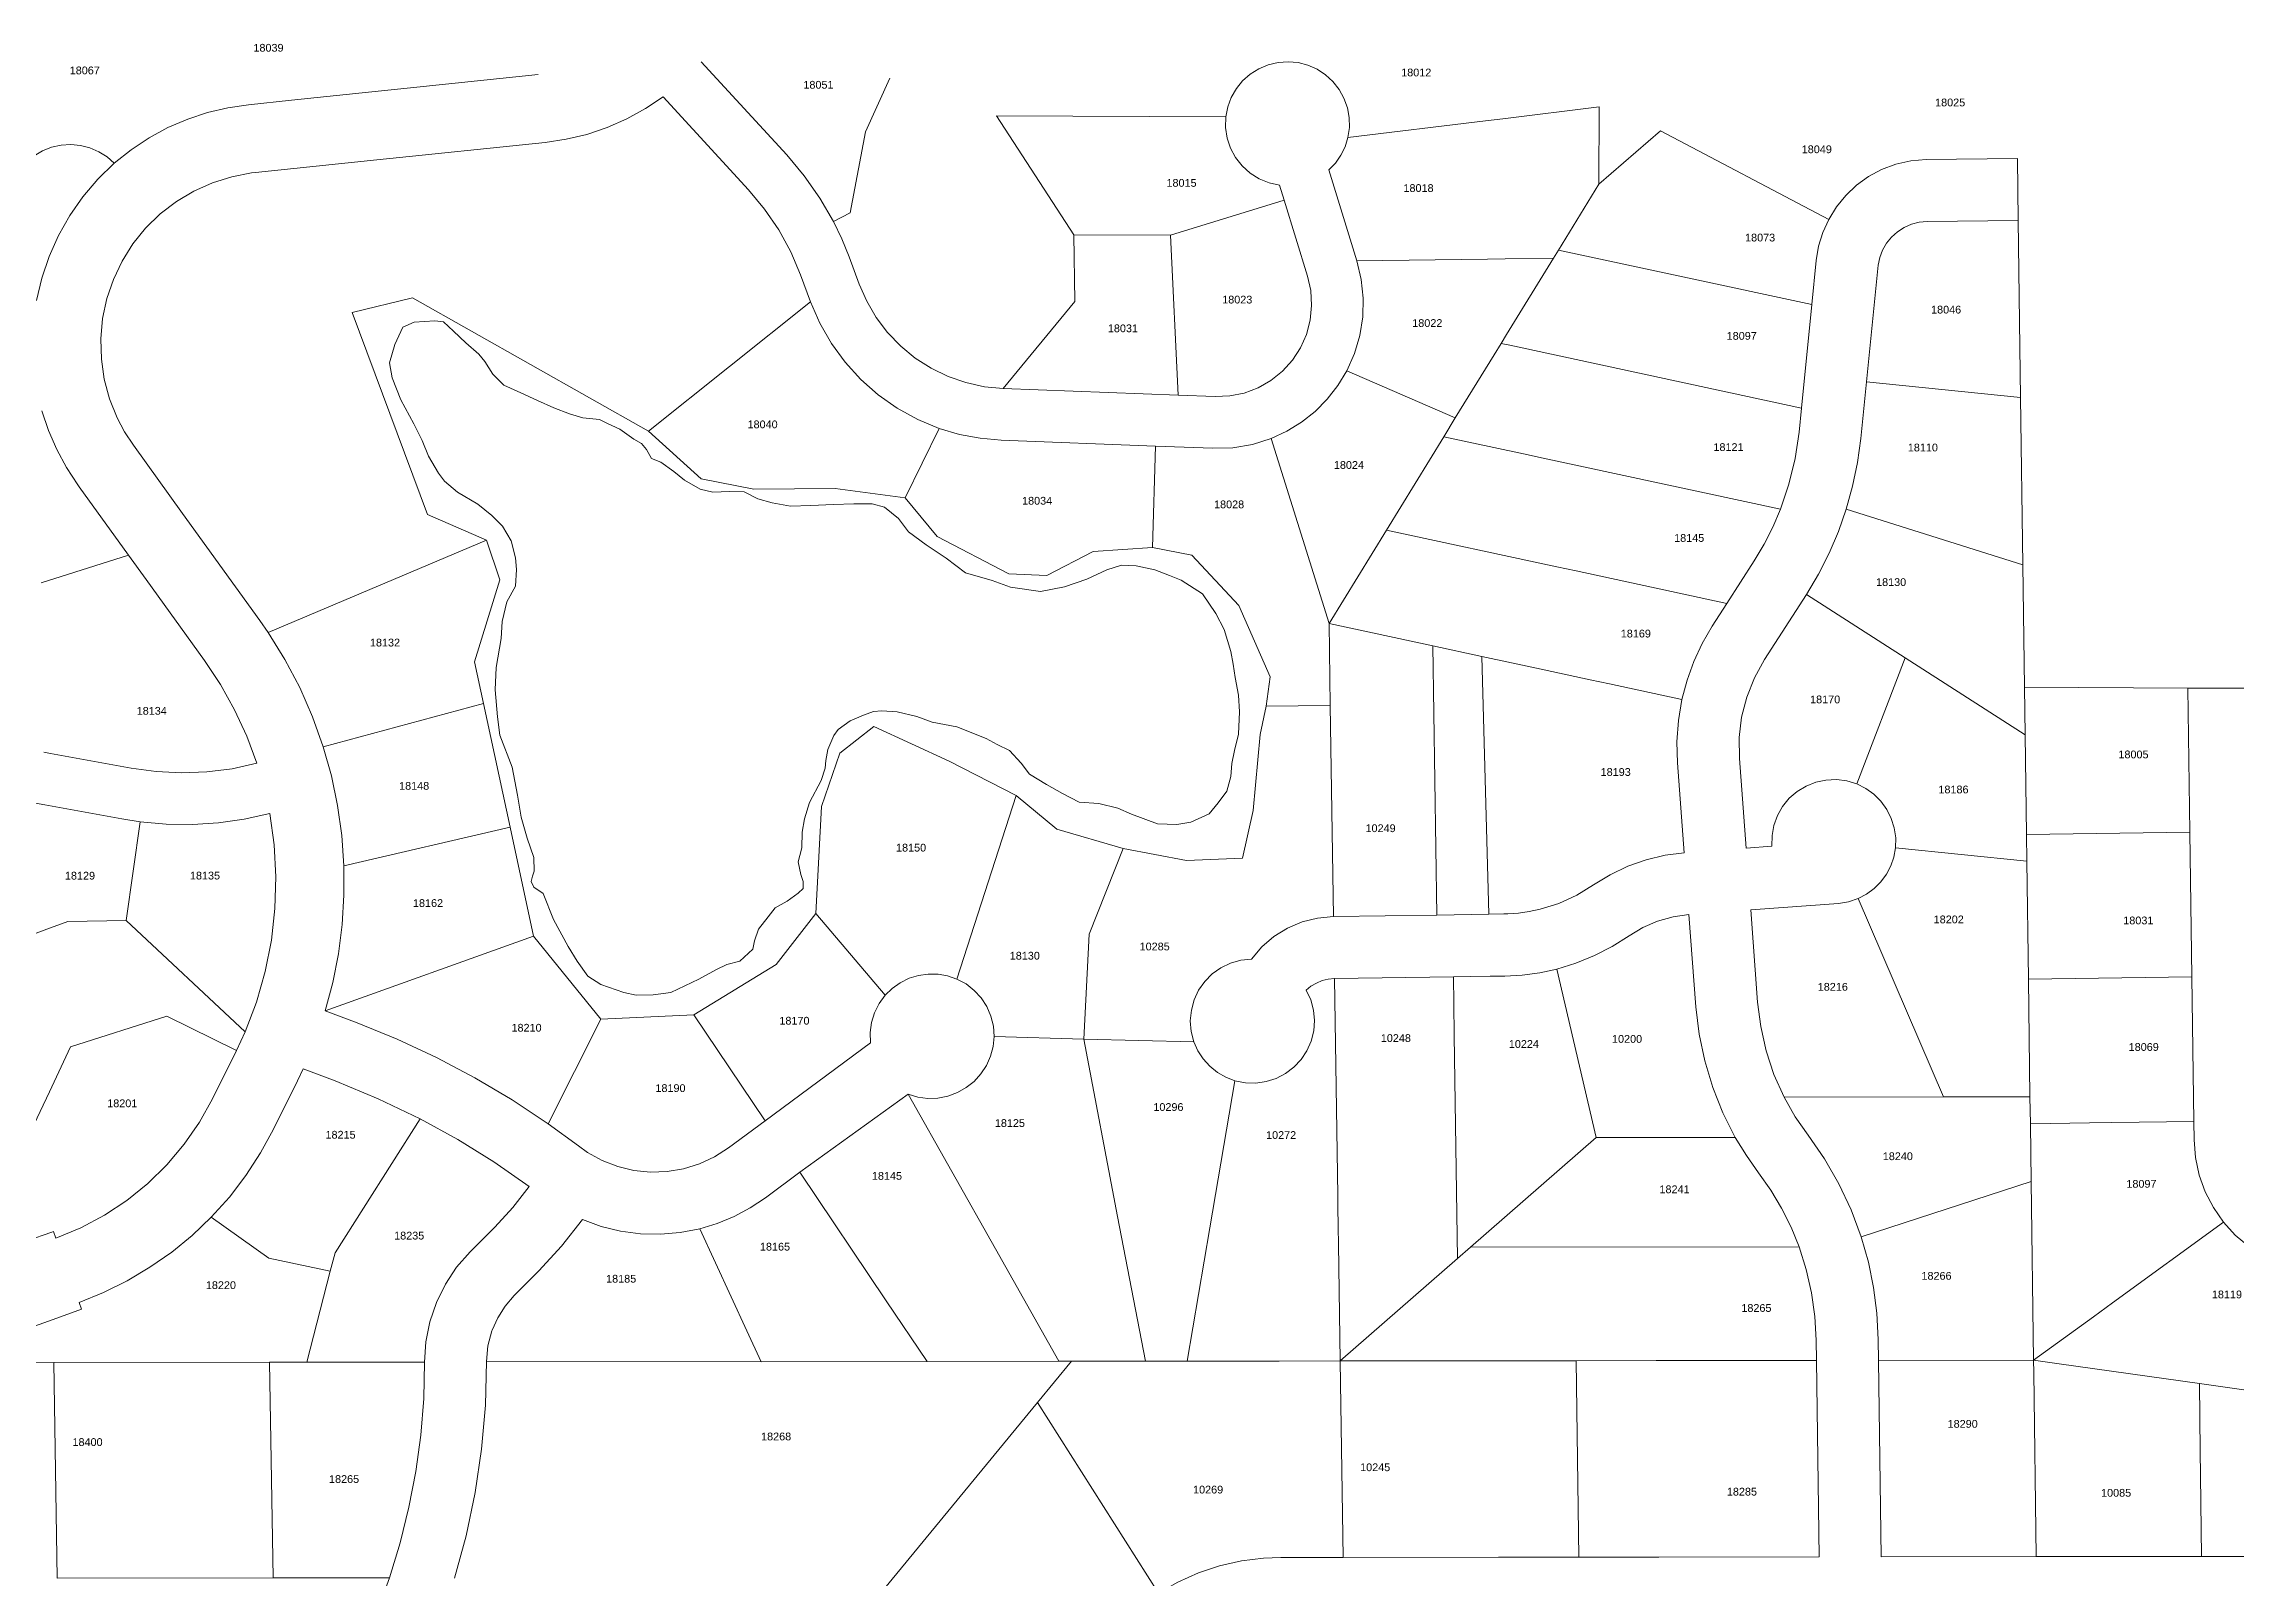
# Model space of a CAD drawing. Header units: feet. Extents: x 865220 to 2821149, y -2240498 to 944432.
# Drawn here: x 2812411 to 2814532, y 942948 to 944432 of the extents above; entities that cross this region are included whole.
import ezdxf
from ezdxf.enums import TextEntityAlignment as Align

# ---------------------------------------------------------------- set-up
doc = ezdxf.new("R2010")
doc.units = ezdxf.units.FT
doc.header["$LTSCALE"] = 0.015
doc.header["$MEASUREMENT"] = 0
doc.layers.add('Dakota County Addresses', color=7, linetype='Continuous')
doc.layers.add('Dakota County Parcels', color=7, linetype='Continuous')
doc.styles.add('Dimensions 100', font='arial.ttf')

# ---------------------------------------------------------------- blocks, each defined once
blk = doc.blocks.new('ACMAP_ANN_TEMPLATE_Dakota County Addresses')
at = {"layer": 'Dakota County Addresses', "style": 'Dimensions 100'}
blk.add_attdef('DakotaCountyAddress', text='', height=50, dxfattribs=at).set_placement((0, 0), align=Align.CENTER)

msp = doc.modelspace()

# ---------------------------------------------------------------- linework, layer by layer
at = {"layer": 'Dakota County Parcels', "lineweight": 5}
for p, q in [((2813129.7, 944324.6), (2813047, 944414.7)), ((2813229.4, 944398.7), (2813205.9, 944346.8)), ((2813010.2, 944380.9), (2813092.8, 944290.8)), ((2813407.4, 944247.3), (2813332.4, 944362.3)), ((2813332.4, 944362.3), (2813554.3, 944361.4)), ((2813915, 944296.2), (2813915.5, 944371)), ((2813205.9, 944346.8), (2813191.1, 944268.6)), ((2813915, 944296.2), (2813974.7, 944347.9)), ((2813974.7, 944347.9), (2814137.4, 944262.2)), ((2813681.1, 944222), (2813653.9, 944310.1)), ((2814231.8, 944320.1), (2814319.9, 944321.3)), ((2813610.6, 944280.8), (2813606.1, 944295.3)), ((2813876, 944232.6), (2813915, 944296.2)), ((2813191.1, 944268.6), (2813174.8, 944260.1)), ((2813500.8, 944247), (2813610.6, 944280.8)), ((2813633.3, 944207.2), (2813610.6, 944280.8)), ((2813408.4, 944182.8), (2813407.4, 944247.3)), ((2813500.8, 944247), (2813407.4, 944247.3)), ((2813508.3, 944092.2), (2813500.8, 944247)), ((2814232.6, 944260.1), (2814320.7, 944261.3)), ((2814323, 944090.1), (2814320.7, 944261.3)), ((2813189.9, 944225.9), (2813199.6, 944199.7)), ((2813871.2, 944224.8), (2813876, 944232.6)), ((2813876, 944232.6), (2814121.1, 944179.8)), ((2813143, 944208.6), (2813152.7, 944182.4)), ((2814121.1, 944179.8), (2814125.4, 944222.5)), ((2814173.9, 944105.1), (2814185.3, 944217.8)), ((2812709.5, 944172.3), (2812767.7, 944186.2)), ((2812767.7, 944186.2), (2812996.1, 944057.3)), ((2812996.1, 944057.3), (2813152.7, 944182.4)), ((2813339, 944098.6), (2813408.4, 944182.8)), ((2812782.2, 943976.7), (2812709.5, 944172.3)), ((2812769.4, 944162.9), (2812758.5, 944158.1)), ((2812789.3, 944164.1), (2812769.4, 944162.9)), ((2812797.8, 944163.1), (2812789.3, 944164.1)), ((2812807.4, 944154.2), (2812797.8, 944163.1)), ((2814111.1, 944079.7), (2814121.1, 944179.8)), ((2812750.6, 944141.2), (2812745.4, 944123.6)), ((2812758.5, 944158.1), (2812750.6, 944141.2)), ((2812819.2, 944142.8), (2812807.4, 944154.2)), ((2812831.8, 944131.9), (2812819.2, 944142.8)), ((2812745.4, 944123.6), (2812748, 944108.9)), ((2812837.6, 944124.7), (2812831.8, 944131.9)), ((2812845.5, 944112.6), (2812837.6, 944124.7)), ((2812748, 944108.9), (2812756.3, 944087.8)), ((2812856, 944101.8), (2812845.5, 944112.6)), ((2812872.6, 944094.4), (2812856, 944101.8)), ((2813339, 944098.6), (2813508.3, 944092.2)), ((2813776.3, 944070.2), (2813671.3, 944115.7)), ((2814168.5, 944050.4), (2814173.9, 944105.1)), ((2814173.9, 944105.1), (2814323, 944090.1)), ((2812756.3, 944087.8), (2812769.1, 944064.4)), ((2812888.5, 944086.9), (2812872.6, 944094.4)), ((2812904.5, 944080.1), (2812888.5, 944086.9)), ((2812919.4, 944074.2), (2812904.5, 944080.1)), ((2813508.3, 944092.2), (2813543.9, 944090.8)), ((2814108.8, 944056.4), (2814111.1, 944079.7)), ((2814325.2, 943928.1), (2814323, 944090.1)), ((2812769.1, 944064.4), (2812777.1, 944048.2)), ((2812932.4, 944070.4), (2812919.4, 944074.2)), ((2812948.4, 944068.5), (2812932.4, 944070.4)), ((2812956.4, 944064.9), (2812948.4, 944068.5)), ((2812968.2, 944059.4), (2812956.4, 944064.9)), ((2812981.7, 944049.5), (2812968.2, 944059.4)), ((2812996.1, 944057.3), (2813047, 944011.4)), ((2813244.1, 943992.9), (2813277, 944060.1)), ((2813765.1, 944052), (2813776.3, 944070.2)), ((2812777.1, 944048.2), (2812783.1, 944033.1)), ((2812783.1, 944033.1), (2812792.7, 944016.8)), ((2812989.3, 944045.6), (2812981.7, 944049.5)), ((2812994.1, 944039.5), (2812989.3, 944045.6)), ((2812998.8, 944030.8), (2812994.1, 944039.5)), ((2813337.1, 944048.7), (2813486.3, 944043)), ((2813483.5, 943944.9), (2813486.3, 944043)), ((2813486.3, 944043), (2813541.9, 944040.8)), ((2813598.3, 944050.3), (2813654.2, 943871.3)), ((2813709.7, 943961.6), (2813765.1, 944052)), ((2812792.7, 944016.8), (2812798.6, 944009)), ((2813008, 944027.4), (2812998.8, 944030.8)), ((2813020.4, 944018.3), (2813008, 944027.4)), ((2813030.7, 944010.1), (2813020.4, 944018.3)), ((2812798.6, 944009), (2812811.2, 943998.3)), ((2812811.2, 943998.3), (2812830.9, 943986.6)), ((2813046, 944001.3), (2813030.7, 944010.1)), ((2813058.3, 943998.4), (2813046, 944001.3)), ((2813047, 944011.4), (2813097.7, 944001.3)), ((2813074.4, 943998.9), (2813058.3, 943998.4)), ((2813088.4, 943998.8), (2813074.4, 943998.9)), ((2813101.6, 943991.9), (2813088.4, 943998.8)), ((2813097.7, 944001.3), (2813176.5, 944002)), ((2813115.7, 943988.1), (2813101.6, 943991.9)), ((2813176.5, 944002), (2813244.1, 943992.9)), ((2813244.1, 943992.9), (2813275.3, 943955.5)), ((2812839.4, 943951.8), (2812782.2, 943976.7)), ((2812830.9, 943986.6), (2812844.3, 943975.7)), ((2812844.3, 943975.7), (2812854.9, 943965.5)), ((2813133.2, 943984.7), (2813115.7, 943988.1)), ((2813153.1, 943985.6), (2813133.2, 943984.7)), ((2813174.9, 943986.3), (2813153.1, 943985.6)), ((2813194.7, 943987.2), (2813174.9, 943986.3)), ((2813212.2, 943987.2), (2813194.7, 943987.2)), ((2813224.1, 943983.7), (2813212.2, 943987.2)), ((2813237.9, 943972.8), (2813224.1, 943983.7)), ((2813247.5, 943960), (2813237.9, 943972.8)), ((2814154.4, 943981.8), (2814325.2, 943928.1)), ((2812839.4, 943951.8), (2812628, 943862.6)), ((2812852.3, 943913.4), (2812839.4, 943951.8)), ((2812854.9, 943965.5), (2812863.2, 943951.2)), ((2812863.2, 943951.2), (2812867.4, 943934.8)), ((2813264.6, 943947.4), (2813247.5, 943960)), ((2813275.3, 943955.5), (2813344.5, 943919.2)), ((2813654.2, 943871.3), (2813709.7, 943961.6)), ((2812408.5, 943910.7), (2812493.1, 943937.4)), ((2812867.4, 943934.8), (2812868.4, 943923.4)), ((2813284, 943934.5), (2813264.6, 943947.4)), ((2813302.5, 943920.3), (2813284, 943934.5)), ((2813381.1, 943917.8), (2813425.9, 943940.9)), ((2813425.9, 943940.9), (2813483.5, 943944.9)), ((2813453.3, 943927.9), (2813439.1, 943923.1)), ((2813467.5, 943927.1), (2813453.3, 943927.9)), ((2813485.6, 943923.1), (2813467.5, 943927.1)), ((2813483.5, 943944.9), (2813521.6, 943937.4)), ((2813521.6, 943937.4), (2813567, 943888.6)), ((2814038.9, 943890.7), (2814065.4, 943931.9)), ((2814326.8, 943809.6), (2814325.2, 943928.1)), ((2812827.7, 943834.3), (2812852.3, 943913.4)), ((2812867.4, 943907.3), (2812858.9, 943892.2)), ((2812868.4, 943923.4), (2812867.4, 943907.3)), ((2813328.2, 943912.9), (2813302.5, 943920.3)), ((2813346.2, 943906.4), (2813328.2, 943912.9)), ((2813344.5, 943919.2), (2813381.1, 943917.8)), ((2813375.1, 943902.3), (2813346.2, 943906.4)), ((2813398.2, 943906.7), (2813375.1, 943902.3)), ((2813420, 943914.1), (2813398.2, 943906.7)), ((2813439.1, 943923.1), (2813420, 943914.1)), ((2813499.9, 943917.8), (2813485.6, 943923.1)), ((2813511, 943913.1), (2813499.9, 943917.8)), ((2813531.7, 943900), (2813511, 943913.1)), ((2812858.9, 943892.2), (2812854.5, 943873.4)), ((2813544.8, 943881), (2813531.7, 943900)), ((2813567, 943888.6), (2813597.1, 943819.7)), ((2814024.8, 943868.8), (2814038.9, 943890.7)), ((2814075.3, 943836.4), (2814115.8, 943899.5)), ((2814115.8, 943899.5), (2814211.3, 943838.1)), ((2812620, 943874.1), (2812628, 943862.6)), ((2812854.5, 943873.4), (2812853.5, 943856.9)), ((2813552.8, 943865.5), (2813544.8, 943881)), ((2813559.3, 943844.2), (2813552.8, 943865.5)), ((2813655.4, 943792), (2813654.2, 943871.3)), ((2813654.2, 943871.3), (2813754.6, 943849.7)), ((2812853.5, 943856.9), (2812848.5, 943828.8)), ((2813561.4, 943832.1), (2813559.3, 943844.2)), ((2813758.5, 943589.3), (2813754.6, 943849.7)), ((2813754.6, 943849.7), (2813802, 943839.4)), ((2812836.3, 943794), (2812827.7, 943834.3)), ((2812848.5, 943828.8), (2812847.7, 943807.2)), ((2813563.5, 943819.2), (2813561.4, 943832.1)), ((2813808.6, 943590.1), (2813802, 943839.4)), ((2813802, 943839.4), (2813854.9, 943828)), ((2814164.6, 943716.1), (2814211.3, 943838.1)), ((2814211.3, 943838.1), (2814327.4, 943763.5)), ((2812847.7, 943807.2), (2812849.8, 943780.9)), ((2813566.6, 943802), (2813563.5, 943819.2)), ((2813567.6, 943786), (2813566.6, 943802)), ((2813593.5, 943791.5), (2813597.1, 943819.7)), ((2814326.8, 943809.6), (2814484.9, 943808.9)), ((2814326.8, 943809.6), (2814327.4, 943763.5)), ((2814484.9, 943808.9), (2814514.9, 943808.8)), ((2814486.8, 943669.5), (2814484.9, 943808.9)), ((2814514.9, 943808.8), (2814544.9, 943808.7)), ((2812836.3, 943794), (2812681.3, 943752.1)), ((2812862.1, 943674.3), (2812836.3, 943794)), ((2812849.8, 943780.9), (2812852, 943763.4)), ((2813191, 943777.2), (2813204, 943782.5)), ((2813204, 943782.5), (2813213.6, 943786.1)), ((2813213.6, 943786.1), (2813221.6, 943786.9)), ((2813221.6, 943786.9), (2813236.6, 943785.7)), ((2813236.6, 943785.7), (2813255.6, 943781.2)), ((2813255.6, 943781.2), (2813270.4, 943775.8)), ((2813566.7, 943764.1), (2813567.6, 943786)), ((2813587.7, 943763.9), (2813593.5, 943791.5)), ((2813655.4, 943792), (2813593.5, 943791.5)), ((2813658.5, 943587.8), (2813655.4, 943792)), ((2812852, 943763.4), (2812864.1, 943732.4)), ((2813169.5, 943749.4), (2813175.2, 943763.1)), ((2813175.2, 943763.1), (2813179.4, 943768.9)), ((2813179.4, 943768.9), (2813191, 943777.2)), ((2813180.9, 943745.8), (2813213.8, 943771.8)), ((2813213.8, 943771.8), (2813286.8, 943738.2)), ((2813270.4, 943775.8), (2813294.3, 943771.3)), ((2813294.3, 943771.3), (2813322.4, 943760)), ((2813322.4, 943760), (2813333.1, 943754.2)), ((2813562.8, 943748.3), (2813566.7, 943764.1)), ((2813580.8, 943690.3), (2813587.7, 943763.9)), ((2814327.4, 943763.5), (2814328.7, 943667.3)), ((2813163.2, 943694.2), (2813180.9, 943745.8)), ((2813166.8, 943731.4), (2813167.4, 943738.8)), ((2813167.4, 943738.8), (2813169.5, 943749.4)), ((2813286.8, 943738.2), (2813351.5, 943704.9)), ((2813333.1, 943754.2), (2813345.1, 943748.3)), ((2813345.1, 943748.3), (2813356.5, 943736.2)), ((2813356.5, 943736.2), (2813364.3, 943725.5)), ((2813559.1, 943723.3), (2813560.1, 943735.9)), ((2813560.1, 943735.9), (2813562.8, 943748.3)), ((2813997.7, 943649.6), (2813991.2, 943736.4)), ((2814057.5, 943654.1), (2814051.1, 943740.8)), ((2812864.1, 943732.4), (2812869.3, 943705.4)), ((2813151.7, 943698.3), (2813162.9, 943719.3)), ((2813162.9, 943719.3), (2813166.8, 943731.4)), ((2813364.3, 943725.5), (2813380.9, 943715.6)), ((2813380.9, 943715.6), (2813396.5, 943706.7)), ((2813555.4, 943709.2), (2813559.1, 943723.3)), ((2812412, 943695.8), (2812392.3, 943699.4)), ((2812412, 943695.8), (2812486.5, 943682.2)), ((2812869.3, 943705.4), (2812872.7, 943684.1)), ((2813146.8, 943682.5), (2813151.7, 943698.3)), ((2813157.8, 943590.9), (2813163.2, 943694.2)), ((2813351.5, 943704.9), (2813294.3, 943527.3)), ((2813351.5, 943704.9), (2813391, 943672.2)), ((2813396.5, 943706.7), (2813412.4, 943698.4)), ((2813412.4, 943698.4), (2813431.4, 943697.3)), ((2813431.4, 943697.3), (2813449.8, 943692.6)), ((2813538.3, 943687.1), (2813547, 943697.7)), ((2813547, 943697.7), (2813555.4, 943709.2)), ((2812504.4, 943679.4), (2812486.5, 943682.2)), ((2812490.8, 943584), (2812504.4, 943679.4)), ((2812862.1, 943674.3), (2812701.3, 943636.9)), ((2812884.8, 943568.9), (2812862.1, 943674.3)), ((2812872.7, 943684.1), (2812878.7, 943663.6)), ((2813144.7, 943669.3), (2813146.8, 943682.5)), ((2813449.8, 943692.6), (2813463.2, 943686.9)), ((2813463.2, 943686.9), (2813488.2, 943677.6)), ((2813488.2, 943677.6), (2813507.1, 943676.9)), ((2813507.1, 943676.9), (2813520.6, 943679)), ((2813520.6, 943679), (2813538.3, 943687.1)), ((2813570.6, 943644.3), (2813580.8, 943690.3)), ((2812878.7, 943663.6), (2812885.1, 943645)), ((2813142.4, 943646.8), (2813144.2, 943654.2)), ((2813144.2, 943654.2), (2813144.7, 943669.3)), ((2813391, 943672.2), (2813455.1, 943653.5)), ((2813455.1, 943653.5), (2813422, 943570.7)), ((2813455.1, 943653.5), (2813516.3, 943642)), ((2814057.5, 943654.1), (2814082.5, 943656)), ((2814202, 943654.4), (2814329.1, 943641.4)), ((2814328.7, 943667.3), (2814486.8, 943669.5)), ((2814328.7, 943667.3), (2814329.1, 943641.4)), ((2814488.7, 943529.5), (2814486.8, 943669.5)), ((2812885.4, 943631.6), (2812883.7, 943626.8)), ((2812885.1, 943645), (2812885.4, 943631.6)), ((2813140.8, 943640.7), (2813142.4, 943646.8)), ((2813143.2, 943628.6), (2813140.8, 943640.7)), ((2813516.3, 943642), (2813570.6, 943644.3)), ((2814329.1, 943641.4), (2814330.6, 943527.4)), ((2812883.7, 943626.8), (2812882.5, 943621.7)), ((2812882.5, 943621.7), (2812885, 943616.3)), ((2812885, 943616.3), (2812894, 943610.2)), ((2812894, 943610.2), (2812904, 943585)), ((2813130.2, 943602.8), (2813140.7, 943610.6)), ((2813140.7, 943610.6), (2813145.4, 943615)), ((2813145.4, 943621.6), (2813143.2, 943628.6)), ((2813145.4, 943615), (2813145.4, 943621.6)), ((2813102.5, 943575.5), (2813111.8, 943587.5)), ((2813111.8, 943587.5), (2813118.6, 943596.1)), ((2813118.6, 943596.1), (2813130.2, 943602.8)), ((2813119.3, 943541.3), (2813157.8, 943590.9)), ((2813157.8, 943590.9), (2813224.9, 943511.7)), ((2813658.5, 943587.8), (2813758.5, 943589.3)), ((2813758.5, 943589.3), (2813808.6, 943590.1)), ((2813808.6, 943590.1), (2813823.3, 943590.3)), ((2814008.9, 943500.6), (2814002.2, 943589.8)), ((2814062, 943594.3), (2814146.8, 943600.6)), ((2814068.7, 943505.1), (2814062, 943594.3)), ((2814166, 943605.3), (2814248.3, 943413.4)), ((2812413.9, 943575.5), (2812346.7, 943550.3)), ((2812413.9, 943575.5), (2812434.2, 943583.1)), ((2812490.8, 943584), (2812434.2, 943583.1)), ((2812605.8, 943476.3), (2812490.8, 943584)), ((2812683.3, 943496.6), (2812884.8, 943568.9)), ((2812884.8, 943568.9), (2812949.7, 943488.6)), ((2812904, 943585), (2812918.4, 943558.8)), ((2813098.6, 943564.4), (2813102.5, 943575.5)), ((2813416.9, 943469.2), (2813422, 943570.7)), ((2812918.4, 943558.8), (2812927, 943544.5)), ((2813084.3, 943544.7), (2813096.8, 943556.2)), ((2813096.8, 943556.2), (2813098.6, 943564.4)), ((2812927, 943544.5), (2812937.3, 943530.3)), ((2812937.3, 943530.3), (2812949.7, 943522.1)), ((2813017.7, 943514.2), (2813044.5, 943527.3)), ((2813039.8, 943492.9), (2813119.3, 943541.3)), ((2813044.5, 943527.3), (2813061.7, 943536.7)), ((2813061.7, 943536.7), (2813071.6, 943541.5)), ((2813071.6, 943541.5), (2813084.3, 943544.7)), ((2813659.4, 943527.8), (2813774.4, 943529.6)), ((2813874.4, 943537), (2813912.4, 943374)), ((2814330.6, 943527.4), (2814488.7, 943529.5)), ((2814330.6, 943527.4), (2814332.1, 943413.5)), ((2814490.6, 943389.5), (2814488.7, 943529.5)), ((2812949.7, 943522.1), (2812972.1, 943514.4)), ((2812972.1, 943514.4), (2812984.1, 943511.7)), ((2812984.1, 943511.7), (2813000.4, 943512.2)), ((2813000.4, 943512.2), (2813017.7, 943514.2)), ((2812530, 943491.6), (2812437, 943461.9)), ((2812597.4, 943458.1), (2812530, 943491.6)), ((2812683.3, 943496.6), (2812714.2, 943484.9)), ((2812949.7, 943488.6), (2812899, 943387.2)), ((2812949.7, 943488.6), (2813039.8, 943492.9)), ((2813039.8, 943492.9), (2813108.9, 943390.3)), ((2812416.5, 943418.3), (2812437, 943461.9)), ((2812597.4, 943458.1), (2812605.8, 943476.3)), ((2813210.6, 943465.6), (2813108.9, 943390.3)), ((2813330.2, 943471.8), (2813416.9, 943469.2)), ((2813416.9, 943469.2), (2813523.5, 943466.6)), ((2812574.3, 943411.6), (2812597.4, 943458.1)), ((2812656.5, 943428.8), (2812662.1, 943440.4)), ((2812662.1, 943440.4), (2812693, 943428.8)), ((2812416.5, 943418.3), (2812374.8, 943329.9)), ((2812633.4, 943382.3), (2812656.5, 943428.8)), ((2813247.1, 943416), (2813142.3, 943340.4)), ((2814094.3, 943413.2), (2814248.3, 943413.4)), ((2814248.3, 943413.4), (2814332.1, 943413.5)), ((2814332.1, 943413.5), (2814332.5, 943387.4)), ((2812692.8, 943262.6), (2812775.2, 943392.1)), ((2812899, 943387.2), (2812928.1, 943365.9)), ((2813108.9, 943390.3), (2813073.3, 943364)), ((2814332.5, 943387.4), (2814333.2, 943331.4)), ((2814490.8, 943371.9), (2814490.6, 943389.5)), ((2812928.1, 943365.9), (2812937.1, 943359.5)), ((2813791, 943268), (2813912.4, 943374)), ((2813912.4, 943374), (2814047.1, 943374.2)), ((2813142.3, 943340.4), (2813109, 943315.8)), ((2814168.9, 943277.9), (2814333.2, 943331.4)), ((2814333.2, 943331.4), (2814335.6, 943158.6)), ((2812628.8, 943257.2), (2812573.1, 943297)), ((2812418.7, 943282.6), (2812394.7, 943274)), ((2812418.7, 943282.6), (2812420.5, 943283.3)), ((2812422.8, 943276.7), (2812420.5, 943283.3)), ((2812847.3, 943287.4), (2812823.4, 943263.5)), ((2812628.8, 943257.2), (2812688.2, 943244.7)), ((2812688.2, 943244.7), (2812692.8, 943262.6)), ((2813665, 943157.9), (2813778.5, 943257)), ((2813778.5, 943257), (2813791, 943268)), ((2813791, 943268), (2814108.7, 943268.4)), ((2812665.5, 943156.8), (2812688.2, 943244.7)), ((2812889.8, 943245.1), (2812865.9, 943221.1)), ((2812420, 943198.1), (2812447.6, 943208)), ((2812445.2, 943214.6), (2812447.6, 943208)), ((2812301, 943155.2), (2812420, 943198.1)), ((2814125.6, 943158.4), (2814125.3, 943178)), ((2814185.6, 943158.4), (2814185.3, 943178.8)), ((2812301, 943155.2), (2812420.7, 943156.5)), ((2812420.7, 943156.5), (2812629.4, 943156.7)), ((2812424.1, 942947.8), (2812420.7, 943156.5)), ((2812424.1, 942947.8), (2812420.7, 943156.5)), ((2812629.4, 943156.7), (2812665.5, 943156.8)), ((2812632.8, 942948), (2812629.4, 943156.7)), ((2812839.4, 943157.5), (2813105, 943157.2)), ((2813105, 943157.2), (2813265.4, 943157.4)), ((2813265.4, 943157.4), (2813392.9, 943157.6)), ((2813372.1, 943117.6), (2813405, 943157.6)), ((2813392.9, 943157.6), (2813405, 943157.6)), ((2813405, 943157.6), (2813476.5, 943157.7)), ((2813476.5, 943157.7), (2813517, 943157.7)), ((2813895.7, 942968.2), (2813893.1, 943158.1)), ((2814128.2, 942968.4), (2814125.6, 943158.4)), ((2814185.6, 943158.4), (2814335.6, 943158.6)), ((2814188.2, 942968.5), (2814185.6, 943158.4)), ((2814335.6, 943158.6), (2814360.2, 943155.1)), ((2814360.2, 943155.1), (2814495.9, 943136)), ((2814495.9, 943136), (2814568.2, 943125.8)), ((2813219.7, 942932.3), (2813372.1, 943117.6)), ((2813372.1, 943117.6), (2813489.2, 942933.3)), ((2813608, 942967.8), (2813667.8, 942967.9)), ((2813667.8, 942967.9), (2813818.2, 942968.1)), ((2813818.2, 942968.1), (2813895.7, 942968.2)), ((2813895.7, 942968.2), (2813973.2, 942968.2)), ((2813973.2, 942968.2), (2814128.2, 942968.4)), ((2814188.2, 942968.5), (2814338.1, 942968.7)), ((2814498.1, 942968.8), (2814338.1, 942968.7)), ((2814646.4, 942969), (2814498.1, 942968.8)), ((2812424.1, 942947.8), (2812632.8, 942948)), ((2812632.8, 942948), (2812745.5, 942948.2))]:
    msp.add_line(p, q, dxfattribs=at)
for points in [[(2813554.3, 944361.4), (2813556.2, 944371), (2813559.6, 944380.2), (2813564.5, 944388.7), (2813570.6, 944396.3), (2813578, 944402.8), (2813586.3, 944408), (2813595.3, 944411.8), (2813604.9, 944414.1), (2813614.6, 944414.8)], [(2813614.6, 944414.8), (2813624.3, 944413.9), (2813633.7, 944411.4), (2813642.6, 944407.5), (2813650.8, 944402.2), (2813657.9, 944395.6), (2813664, 944388), (2813668.6, 944379.4), (2813671.9, 944370.3), (2813673.6, 944360.7), (2813673.8, 944351), (2813672.4, 944341.3)], [(2812609.1, 944373.2), (2812650.8, 944377.6), (2812771.8, 944390.1), (2812889.1, 944402.3)], [(2812550.3, 944359.2), (2812569.5, 944365.6), (2812589.1, 944370.3), (2812609.1, 944373.2)], [(2812895.9, 944336.6), (2812916.3, 944339.7), (2812936.4, 944344.5), (2812956, 944351.1), (2812974.9, 944359.4), (2812993, 944369.4), (2813010.2, 944380.9)], [(2812550.3, 944359.2), (2812531.2, 944351), (2812512.9, 944341), (2812495.6, 944329.5), (2812479.3, 944316.5)], [(2813606.1, 944295.3), (2813596.1, 944297.5), (2813586.5, 944301.5), (2813577.8, 944307), (2813570.1, 944313.9), (2813563.7, 944322), (2813558.8, 944331.1), (2813555.6, 944340.9), (2813554.1, 944351.1), (2813554.3, 944361.4)], [(2813672.4, 944341.3), (2813805.4, 944357.6), (2813822.4, 944359.6), (2813915.5, 944371)], [(2812401.8, 944323.8), (2812409.9, 944328.6), (2812418.6, 944332), (2812427.8, 944334.1), (2812437.2, 944334.7), (2812446.6, 944333.8), (2812455.7, 944331.5), (2812464.3, 944327.7), (2812472.3, 944322.7), (2812479.3, 944316.5)], [(2812615.9, 944307.6), (2812733.2, 944319.7), (2812895.9, 944336.6)], [(2813672.4, 944341.3), (2813669.7, 944332.5), (2813665.6, 944324.3), (2813660.3, 944316.7), (2813653.9, 944310.1)], [(2812404.1, 944183.8), (2812409.1, 944205.4), (2812416.2, 944226.5), (2812425.3, 944246.7), (2812436.2, 944266), (2812449, 944284.2), (2812463.4, 944301.1), (2812479.3, 944316.5)], [(2813129.7, 944324.6), (2813146.6, 944304.4), (2813161.7, 944282.9), (2813174.8, 944260.1)], [(2814188.6, 944310.5), (2814176, 944303.7), (2814164.3, 944295.3), (2814153.9, 944285.5), (2814144.9, 944274.4), (2814137.4, 944262.2)], [(2814231.8, 944320.1), (2814217, 944318.9), (2814202.5, 944315.7), (2814188.6, 944310.5)], [(2814320.7, 944261.3), (2814320.3, 944291.3), (2814319.9, 944321.3)], [(2812497.7, 944043.9), (2812489.2, 944056.8), (2812482.1, 944070.4), (2812474.7, 944088.7), (2812469.6, 944107.7), (2812466.8, 944127.1), (2812466.3, 944146.7), (2812468, 944166.3), (2812472.1, 944185.6), (2812478.4, 944204.2), (2812486.8, 944221.9), (2812497.3, 944238.6), (2812509.6, 944253.9), (2812523.7, 944267.6), (2812539.3, 944279.6), (2812556.1, 944289.7), (2812574.1, 944297.7), (2812592.8, 944303.5), (2812612.1, 944307.2), (2812615.9, 944307.6)], [(2813092.8, 944290.8), (2813108.3, 944272.2), (2813121.9, 944252.1), (2813133.6, 944230.9), (2813143, 944208.6)], [(2813174.8, 944260.1), (2813182.9, 944243.3), (2813189.9, 944225.9)], [(2814137.4, 944262.2), (2814131.7, 944249.5), (2814127.7, 944236.2), (2814125.4, 944222.5)], [(2814232.6, 944260.1), (2814225, 944259.4), (2814217.5, 944257.5), (2814210.5, 944254.4), (2814204, 944250.3), (2814198.3, 944245.1), (2814193.4, 944239.2), (2814189.6, 944232.5), (2814186.8, 944225.3), (2814185.3, 944217.8)], [(2813681.1, 944222), (2813807.4, 944223.9), (2813824.4, 944224.1), (2813871.2, 944224.8)], [(2813820.6, 944142.3), (2813825.9, 944151), (2813871.2, 944224.8)], [(2813543.9, 944090.8), (2813558.1, 944091.4), (2813572.2, 944094.2), (2813585.5, 944099.2), (2813598, 944106.3), (2813609.1, 944115.3), (2813618.7, 944125.9), (2813626.5, 944137.9), (2813632.2, 944151), (2813635.9, 944164.8), (2813637.3, 944179), (2813636.4, 944193.3), (2813633.3, 944207.2)], [(2813671.3, 944115.7), (2813678.7, 944132.4), (2813683.9, 944149.9), (2813686.7, 944167.9), (2813687.2, 944186.1), (2813685.3, 944204.2), (2813681.1, 944222)], [(2813152.7, 944182.4), (2813161.7, 944161.7), (2813172.9, 944142.2), (2813186.1, 944124), (2813201.2, 944107.4), (2813218.1, 944092.5), (2813236.5, 944079.6), (2813256.3, 944068.7), (2813277, 944060.1)], [(2813199.6, 944199.7), (2813207, 944183), (2813216.2, 944167.3), (2813227.2, 944152.8), (2813239.9, 944139.6), (2813254, 944128.1), (2813269.4, 944118.2), (2813285.8, 944110.3), (2813303, 944104.3), (2813320.9, 944100.4), (2813339, 944098.6)], [(2813776.3, 944070.2), (2813813.8, 944131.3), (2813820.6, 944142.3)], [(2813820.6, 944142.3), (2813829, 944140.5), (2814111.1, 944079.7)], [(2813598.3, 944050.3), (2813613.4, 944057.3), (2813627.6, 944066.1), (2813640.7, 944076.4), (2813652.4, 944088.3), (2813662.7, 944101.5), (2813671.3, 944115.7)], [(2812444.1, 944005.3), (2812433.1, 944022.1), (2812423.6, 944039.7), (2812415.6, 944058.1), (2812409.2, 944077.2)], [(2813277, 944060.1), (2813296.7, 944054.3), (2813316.7, 944050.5), (2813337.1, 944048.7)], [(2814090.8, 943981.8), (2814099, 944006.1), (2814105, 944031), (2814108.8, 944056.4)], [(2812497.7, 944043.9), (2812545.3, 943977.8), (2812620, 943874.1)], [(2813541.9, 944040.8), (2813561.1, 944041.4), (2813580, 944044.6), (2813598.3, 944050.3)], [(2813765.1, 944052), (2813842.2, 944035.4), (2813861.1, 944031.3), (2814090.8, 943981.8)], [(2814154.4, 943981.8), (2814160.6, 944004.3), (2814165.3, 944027.2), (2814168.5, 944050.4)], [(2812493.1, 943937.4), (2812445.3, 944003.6), (2812444.1, 944005.3)], [(2814065.4, 943931.9), (2814074.9, 943947.9), (2814083.4, 943964.6), (2814090.8, 943981.8)], [(2814115.8, 943899.5), (2814127.5, 943919), (2814137.8, 943939.4), (2814146.8, 943960.3), (2814154.4, 943981.8)], [(2813709.7, 943961.6), (2813874.5, 943926.1), (2813893.2, 943922.1), (2814038.9, 943890.7)], [(2812566.5, 943835.5), (2812510.1, 943913.8), (2812493.1, 943937.4)], [(2814024.8, 943868.8), (2814015.1, 943852.1), (2814006.9, 943834.6), (2814000.4, 943816.4), (2813995.5, 943797.8)], [(2812628, 943862.6), (2812644.2, 943836.5), (2812658.6, 943809.3), (2812671, 943781.1), (2812681.3, 943752.1)], [(2812566.5, 943835.5), (2812582, 943812.2), (2812595.6, 943787.7), (2812607.4, 943762.3), (2812617.2, 943736.1)], [(2813854.9, 943828), (2813906.8, 943816.9), (2813925.3, 943812.9), (2813995.5, 943797.8)], [(2814075.3, 943836.4), (2814065.6, 943818.8), (2814058.2, 943800.2), (2814053.2, 943780.8), (2814050.9, 943760.9), (2814051.1, 943740.8)], [(2813995.5, 943797.8), (2813992.1, 943777.5), (2813990.7, 943756.9), (2813991.2, 943736.4)], [(2812411.1, 943746.8), (2812417.6, 943745.6), (2812495.5, 943731.4)], [(2812617.2, 943736.1), (2812593.2, 943730.8), (2812568.9, 943727.8), (2812544.3, 943726.8), (2812519.8, 943728), (2812495.5, 943731.4)], [(2812701.3, 943636.9), (2812699.3, 943666.1), (2812695.2, 943695.2), (2812689.2, 943723.9), (2812681.3, 943752.1)], [(2814164.6, 943716.1), (2814154.9, 943719.1), (2814144.9, 943720.4), (2814134.8, 943719.9), (2814124.9, 943717.8), (2814115.5, 943714.1), (2814106.8, 943708.8), (2814099.2, 943702.2), (2814092.8, 943694.3), (2814087.8, 943685.5), (2814084.4, 943676), (2814082.6, 943666.1), (2814082.5, 943656)], [(2814202, 943654.4), (2814202.2, 943664), (2814200.8, 943673.6), (2814197.9, 943682.8), (2814193.6, 943691.5), (2814188, 943699.3), (2814181.1, 943706.2), (2814173.2, 943711.8), (2814164.6, 943716.1)], [(2812629.6, 943687.6), (2812604.9, 943682.1), (2812580, 943678.6), (2812554.8, 943676.9), (2812529.5, 943677.2), (2812504.4, 943679.4)], [(2812605.8, 943476.3), (2812616.8, 943505), (2812625.3, 943534.7), (2812631.3, 943564.9), (2812634.7, 943595.5), (2812635.6, 943626.3), (2812633.9, 943657.1), (2812629.6, 943687.6)], [(2814166, 943605.3), (2814174, 943609.5), (2814181.4, 943614.9), (2814187.8, 943621.4), (2814193.2, 943628.7), (2814197.4, 943636.8), (2814200.4, 943645.4), (2814202, 943654.4)], [(2812683.3, 943496.6), (2812690.6, 943524), (2812696, 943551.9), (2812699.7, 943580.1), (2812701.4, 943608.5), (2812701.3, 943636.9)], [(2813997.7, 943649.6), (2813979.1, 943647.2), (2813960.8, 943642.8), (2813943, 943636.5), (2813926.1, 943628.3), (2813910.1, 943618.4)], [(2813858.4, 943594.9), (2813876.5, 943600.6), (2813893.9, 943608.4), (2813910.1, 943618.4)], [(2813579.1, 943546.6), (2813589.1, 943558.4), (2813600.8, 943568.4), (2813614, 943576.6), (2813628.2, 943582.6), (2813643.1, 943586.4), (2813658.5, 943587.8)], [(2813823.3, 943590.3), (2813827.1, 943590.4), (2813837.4, 943591.2), (2813847.6, 943592.6), (2813858.4, 943594.9)], [(2814002.2, 943589.8), (2813986.9, 943587.6), (2813972, 943583.4), (2813957.8, 943577.2), (2813944.5, 943569.2)], [(2814146.8, 943600.6), (2814156.6, 943602.2), (2814166, 943605.3)], [(2813874.4, 943537), (2813893, 943542.7), (2813910.9, 943550), (2813928.1, 943558.8), (2813944.5, 943569.2)], [(2813523.5, 943466.6), (2813520.9, 943476.6), (2813520, 943486.9), (2813521, 943497.2), (2813523.7, 943507.2), (2813528, 943516.5), (2813533.9, 943525), (2813541.2, 943532.3), (2813549.6, 943538.3), (2813558.9, 943542.8), (2813568.8, 943545.6), (2813579.1, 943546.6)], [(2813224.9, 943511.7), (2813231.7, 943518.3), (2813239.5, 943523.8), (2813248, 943528.1), (2813257.1, 943530.9), (2813266.5, 943532.2), (2813276, 943532.1), (2813285.3, 943530.4), (2813294.3, 943527.3)], [(2813294.3, 943527.3), (2813303.1, 943522.6), (2813311, 943516.4), (2813317.7, 943509.1), (2813323.1, 943500.7), (2813327.1, 943491.5), (2813329.5, 943481.8), (2813330.2, 943471.8)], [(2813632.1, 943516.5), (2813636.7, 943520.4), (2813641.9, 943523.5), (2813647.5, 943525.8), (2813653.4, 943527.3), (2813659.4, 943527.8)], [(2813665, 943157.9), (2813663.3, 943271.3), (2813663, 943286.7), (2813662.7, 943308.4), (2813662.6, 943317.9), (2813659.4, 943527.8)], [(2813774.4, 943529.6), (2813790.5, 943529.8), (2813809.9, 943530.1), (2813824.2, 943530.3)], [(2813778.5, 943257), (2813775.2, 943472.6), (2813774.8, 943503.8), (2813774.4, 943529.6)], [(2813824.2, 943530.3), (2813841.1, 943531.2), (2813857.9, 943533.5), (2813874.4, 943537)], [(2813210.6, 943465.6), (2813210.3, 943475.5), (2813211.7, 943485.3), (2813214.6, 943494.8), (2813219.1, 943503.7), (2813224.9, 943511.7)], [(2813632.1, 943516.5), (2813636.4, 943507.3), (2813639, 943497.4), (2813640, 943487.3), (2813639.3, 943477.2), (2813636.8, 943467.3), (2813632.7, 943458), (2813627.2, 943449.5), (2813620.2, 943442.1), (2813612.1, 943436), (2813603.1, 943431.3), (2813593.4, 943428.2), (2813583.4, 943426.7), (2813573.2, 943427), (2813563.2, 943429)], [(2814068.7, 943505.1), (2814071.7, 943481.3), (2814076.9, 943457.9), (2814084.5, 943435.1), (2814094.3, 943413.2)], [(2812714.2, 943484.9), (2812753, 943469.1), (2812791, 943451.4), (2812828.1, 943431.8), (2812864.1, 943410.4), (2812899, 943387.2)], [(2814008.9, 943500.6), (2814012, 943474.2), (2814017.5, 943448.1), (2814025.2, 943422.6), (2814035.1, 943397.9), (2814047.1, 943374.2)], [(2813247.1, 943416), (2813256.5, 943413.2), (2813266.2, 943411.9), (2813275.9, 943412.2), (2813285.5, 943414.1), (2813294.7, 943417.5), (2813303.2, 943422.3), (2813310.9, 943428.3), (2813317.5, 943435.6), (2813322.8, 943443.7), (2813326.8, 943452.7), (2813329.3, 943462.1), (2813330.2, 943471.8)], [(2813476.5, 943157.7), (2813449.7, 943297.5), (2813416.9, 943469.2)], [(2813563.2, 943429), (2813554.4, 943432.4), (2813546.2, 943437.1), (2813538.8, 943443), (2813532.5, 943450.1), (2813527.3, 943458), (2813523.5, 943466.6)], [(2812693, 943428.8), (2812734.6, 943411.6), (2812775.2, 943392.1)], [(2813517, 943157.7), (2813539, 943286.6), (2813563.2, 943429)], [(2812422.8, 943276.7), (2812446.8, 943286.6), (2812469.8, 943298.8), (2812491.4, 943313.2), (2812511.6, 943329.5), (2812530.2, 943347.7), (2812546.9, 943367.6), (2812561.6, 943388.9), (2812574.3, 943411.6)], [(2813247.1, 943416), (2813331.6, 943266.3), (2813392.9, 943157.6)], [(2814094.3, 943413.2), (2814105, 943394.2), (2814117.5, 943376.2)], [(2812573.1, 943297), (2812590.6, 943316.5), (2812606.5, 943337.3), (2812620.8, 943359.3), (2812633.4, 943382.3)], [(2812775.2, 943392.1), (2812811.4, 943372.2), (2812846.5, 943350.4), (2812880.4, 943326.7)], [(2814168.9, 943277.9), (2814159.1, 943304), (2814147.3, 943329.2), (2814133.3, 943353.3), (2814117.5, 943376.2)], [(2814490.6, 943389.5), (2814411.2, 943388.5), (2814389.7, 943388.2), (2814332.5, 943387.4)], [(2812937.1, 943359.5), (2812951.2, 943351.8), (2812966.2, 943345.9), (2812981.9, 943342.2), (2812997.9, 943340.6), (2813014, 943341.1), (2813029.8, 943343.8), (2813045.2, 943348.5), (2813059.8, 943355.3), (2813073.3, 943364)], [(2814047.1, 943374.2), (2814057.8, 943356.7), (2814069.6, 943339.9)], [(2814490.8, 943371.9), (2814492.2, 943354.7), (2814495.8, 943337.8), (2814501.6, 943321.6), (2814509.5, 943306.2), (2814519.4, 943292.1)], [(2813265.4, 943157.4), (2813225.9, 943216.1), (2813142.3, 943340.4)], [(2814108.7, 943268.4), (2814101, 943287.3), (2814091.8, 943305.6), (2814081.4, 943323.2), (2814069.6, 943339.9)], [(2812847.3, 943287.4), (2812864.8, 943306.3), (2812880.4, 943326.7)], [(2813045.5, 943285.8), (2813062.4, 943290.9), (2813078.8, 943297.7), (2813094.3, 943306), (2813109, 943315.8)], [(2812445.2, 943214.6), (2812468.9, 943224.2), (2812491.8, 943235.5), (2812513.8, 943248.5), (2812534.8, 943263.2), (2812554.6, 943279.4), (2812573.1, 943297)], [(2812889.8, 943245.1), (2812911.9, 943269), (2812932.1, 943294.6)], [(2812932.1, 943294.6), (2812950.2, 943288.1), (2812969, 943283.5), (2812988.1, 943281), (2813007.4, 943280.6), (2813026.6, 943282.2), (2813045.5, 943285.8)], [(2814335.6, 943158.6), (2814393.6, 943200.7), (2814411.9, 943214), (2814519.4, 943292.1)], [(2814519.4, 943292.1), (2814530.6, 943279.7), (2814543.3, 943268.9), (2814557.2, 943259.7), (2814572.2, 943252.4), (2814588, 943247.1), (2814604.4, 943243.8)], [(2813045.5, 943285.8), (2813091.2, 943187.2), (2813105, 943157.2)], [(2814185.3, 943178.8), (2814184, 943204), (2814180.8, 943229), (2814175.8, 943253.6), (2814168.9, 943277.9)], [(2812823.4, 943263.5), (2812810.4, 943248.6), (2812799.5, 943232.2), (2812790.8, 943214.5), (2812784.5, 943195.9), (2812780.7, 943176.5), (2812779.4, 943156.9)], [(2814125.3, 943178), (2814124, 943201), (2814120.8, 943223.9), (2814115.7, 943246.4), (2814108.7, 943268.4)], [(2812865.9, 943221.1), (2812857.2, 943211), (2812850.1, 943199.7), (2812844.7, 943187.6)], [(2812844.7, 943187.6), (2812844.5, 943186.9), (2812840.7, 943172.4), (2812839.4, 943157.5)], [(2812665.5, 943156.8), (2812779.4, 943156.9), (2812779.4, 943156.9)], [(2812745.5, 942948.2), (2812755.8, 942982), (2812764.3, 943016.4), (2812770.9, 943051.1), (2812775.6, 943086.2), (2812778.5, 943121.5), (2812779.4, 943156.9)], [(2812808.3, 942947.8), (2812819.5, 942988.8), (2812828.2, 943030.5), (2812834.4, 943072.6), (2812838.2, 943115), (2812839.4, 943157.5)], [(2813517, 943157.7), (2813589.3, 943157.8), (2813605.8, 943157.8), (2813665, 943157.9)], [(2813665, 943157.9), (2813815.6, 943158), (2813893.1, 943158.1)], [(2813667.8, 942967.9), (2813665, 943157.8), (2813665, 943157.9)], [(2813893.1, 943158.1), (2813970.6, 943158.2), (2814125.6, 943158.4)], [(2814335.6, 943158.6), (2814335.7, 943146.8), (2814338.1, 942968.7)], [(2814495.9, 943136), (2814496.8, 943070.8), (2814497.1, 943047.1), (2814498.1, 942968.8)], [(2813608, 942967.8), (2813607.4, 942967.8), (2813590.9, 942967.2), (2813569.4, 942964.4), (2813548.3, 942959.6), (2813527.8, 942952.8), (2813508, 942943.9), (2813489.2, 942933.3)], [(2812725, 942894.8), (2812735.8, 942921.3), (2812745.5, 942948.2)]]:
    msp.add_lwpolyline(points, dxfattribs=at)

# ---------------------------------------------------------------- block references
at = {"layer": 'Dakota County Addresses', "lineweight": 5, "xscale": 0.15, "yscale": 0.15, "zscale": 0.15}
for p, values in [((2812628.4, 944424.5), {'DakotaCountyAddress': '18039'}), ((2812450.7, 944402.6), {'DakotaCountyAddress': '18067'}), ((2813160.3, 944388.7), {'DakotaCountyAddress': '18051'}), ((2813738.5, 944400.6), {'DakotaCountyAddress': '18012'}), ((2814254.9, 944371.6), {'DakotaCountyAddress': '18025'}), ((2814125.9, 944326.3), {'DakotaCountyAddress': '18049'}), ((2813511.5, 944293.8), {'DakotaCountyAddress': '18015'}), ((2813740.7, 944288.8), {'DakotaCountyAddress': '18018'}), ((2814071.1, 944240.9), {'DakotaCountyAddress': '18073'}), ((2813565.4, 944180.9), {'DakotaCountyAddress': '18023'}), ((2813454.8, 944153.1), {'DakotaCountyAddress': '18031'}), ((2813749.2, 944158.2), {'DakotaCountyAddress': '18022'}), ((2814251, 944171.2), {'DakotaCountyAddress': '18046'}), ((2814053.3, 944145.8), {'DakotaCountyAddress': '18097'}), ((2813106.3, 944060.2), {'DakotaCountyAddress': '18040'}), ((2814040.5, 944038.2), {'DakotaCountyAddress': '18121'}), ((2814228.5, 944037.8), {'DakotaCountyAddress': '18110'}), ((2813673.4, 944020.9), {'DakotaCountyAddress': '18024'}), ((2813371.8, 943986.3), {'DakotaCountyAddress': '18034'}), ((2813557.5, 943982.8), {'DakotaCountyAddress': '18028'}), ((2814002.5, 943950.3), {'DakotaCountyAddress': '18145'}), ((2814197.8, 943907.6), {'DakotaCountyAddress': '18130'}), ((2813950.9, 943857.8), {'DakotaCountyAddress': '18169'}), ((2812741.1, 943849.1), {'DakotaCountyAddress': '18132'}), ((2814134, 943794.1), {'DakotaCountyAddress': '18170'}), ((2812515.5, 943783.1), {'DakotaCountyAddress': '18134'}), ((2814432.2, 943740.9), {'DakotaCountyAddress': '18005'}), ((2812769.3, 943710.5), {'DakotaCountyAddress': '18148'}), ((2813931.4, 943723.9), {'DakotaCountyAddress': '18193'}), ((2814258.1, 943707), {'DakotaCountyAddress': '18186'}), ((2813704, 943669.5), {'DakotaCountyAddress': '10249'}), ((2813249.9, 943650.7), {'DakotaCountyAddress': '18150'}), ((2812446.1, 943623.6), {'DakotaCountyAddress': '18129'}), ((2812567, 943623.7), {'DakotaCountyAddress': '18135'}), ((2812782.7, 943597.1), {'DakotaCountyAddress': '18162'}), ((2814253.5, 943581.3), {'DakotaCountyAddress': '18202'}), ((2814436.9, 943580.3), {'DakotaCountyAddress': '18031'}), ((2813359.9, 943546.2), {'DakotaCountyAddress': '18130'}), ((2813485.5, 943555.1), {'DakotaCountyAddress': '10285'}), ((2814141.4, 943516.1), {'DakotaCountyAddress': '18216'}), ((2812878, 943476.5), {'DakotaCountyAddress': '18210'}), ((2813137.1, 943483.3), {'DakotaCountyAddress': '18170'}), ((2813718.8, 943466.5), {'DakotaCountyAddress': '10248'}), ((2813842.6, 943460.8), {'DakotaCountyAddress': '10224'}), ((2813942.4, 943465.7), {'DakotaCountyAddress': '10200'}), ((2814442.1, 943457.9), {'DakotaCountyAddress': '18069'}), ((2813017.2, 943418.1), {'DakotaCountyAddress': '18190'}), ((2812487, 943403.4), {'DakotaCountyAddress': '18201'}), ((2813498.8, 943399.8), {'DakotaCountyAddress': '10296'}), ((2812698.1, 943373), {'DakotaCountyAddress': '18215'}), ((2813345.5, 943384.3), {'DakotaCountyAddress': '18125'}), ((2813607.8, 943372.7), {'DakotaCountyAddress': '10272'}), ((2814204.3, 943352.2), {'DakotaCountyAddress': '18240'}), ((2813226.6, 943333.2), {'DakotaCountyAddress': '18145'}), ((2814439.9, 943325.5), {'DakotaCountyAddress': '18097'}), ((2813988.3, 943320.2), {'DakotaCountyAddress': '18241'}), ((2812764.5, 943275.4), {'DakotaCountyAddress': '18235'}), ((2813118.3, 943264.7), {'DakotaCountyAddress': '18165'}), ((2812582.4, 943227.5), {'DakotaCountyAddress': '18220'}), ((2812969.5, 943233.7), {'DakotaCountyAddress': '18185'}), ((2814241.7, 943236.5), {'DakotaCountyAddress': '18266'}), ((2814067.5, 943205.4), {'DakotaCountyAddress': '18265'}), ((2814522.6, 943218.5), {'DakotaCountyAddress': '18119'}), ((2814267, 943093.3), {'DakotaCountyAddress': '18290'}), ((2812453.4, 943075.7), {'DakotaCountyAddress': '18400'}), ((2813119.4, 943081.1), {'DakotaCountyAddress': '18268'}), ((2813698.8, 943051.3), {'DakotaCountyAddress': '10245'}), ((2812701.5, 943039.9), {'DakotaCountyAddress': '18265'}), ((2813537.2, 943029.7), {'DakotaCountyAddress': '10269'}), ((2814053.5, 943027.7), {'DakotaCountyAddress': '18285'}), ((2814415.4, 943026.6), {'DakotaCountyAddress': '10085'})]:
    msp.add_blockref('ACMAP_ANN_TEMPLATE_Dakota County Addresses', p, dxfattribs=at).add_auto_attribs(values)

doc.saveas('drawing.dxf')
